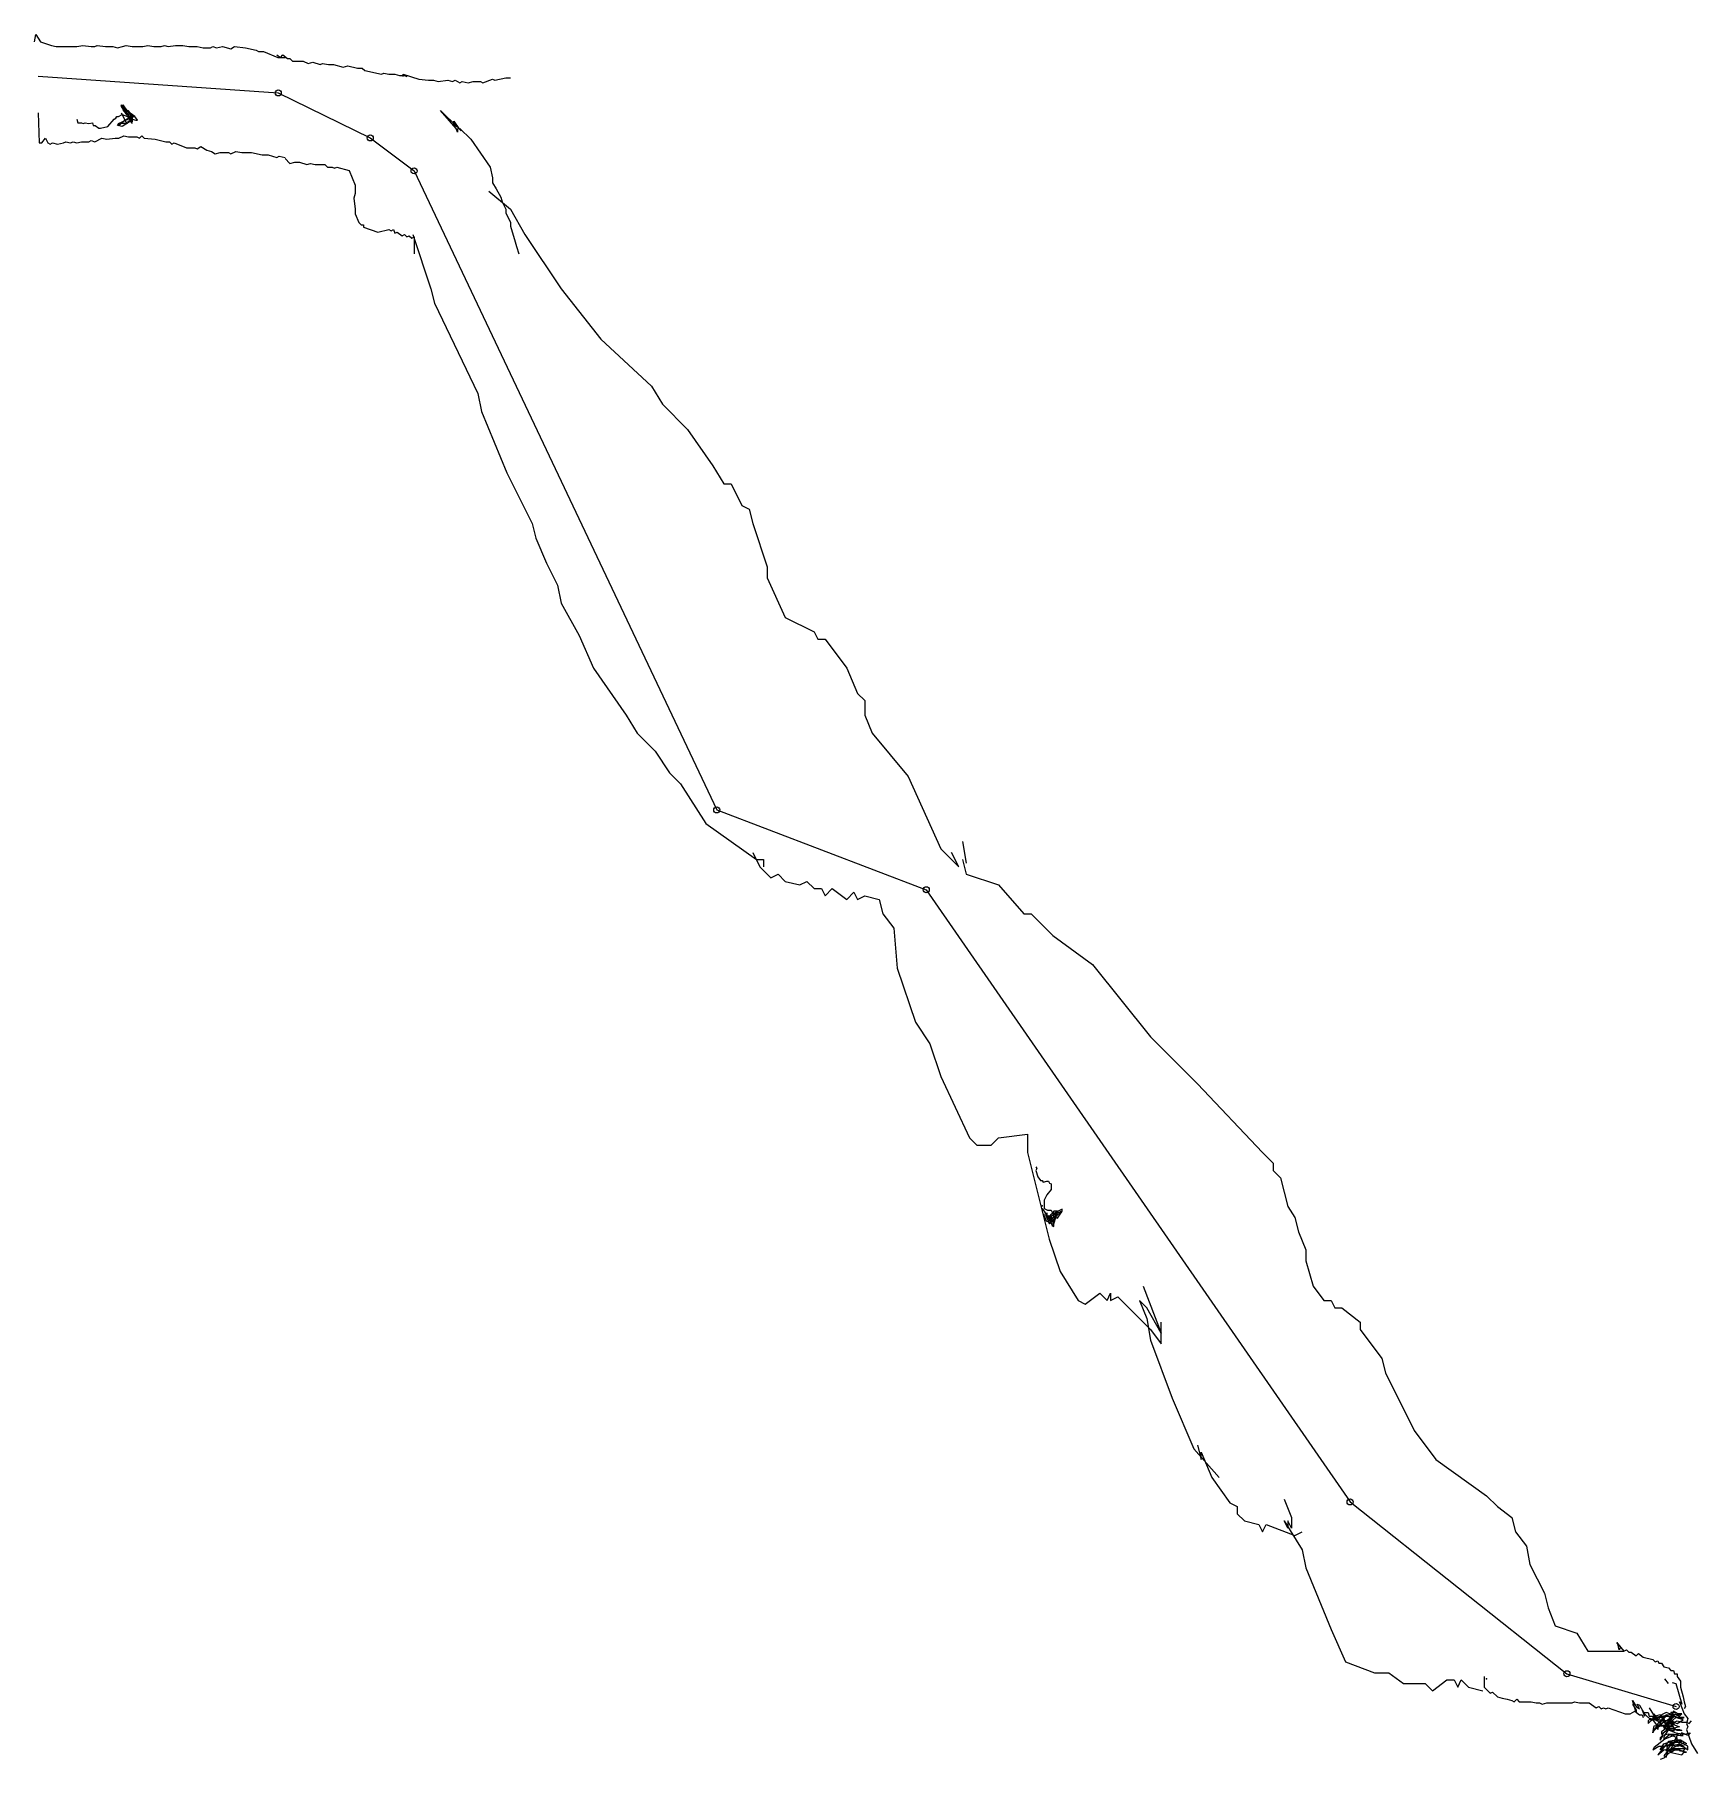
# Model space of a CAD drawing. Header units: millimetres. Extents: x -0.1 to 55.1, y -55.9 to 1.4.
import ezdxf

# ---------------------------------------------------------------- set-up
doc = ezdxf.new("R2010")
doc.units = ezdxf.units.MM

msp = doc.modelspace()

# ---------------------------------------------------------------- linework, layer by layer
at = {"layer": 'Shots', "color": 1}
for p, q in [((0, 0), (7.972, -0.562)), ((7.972, -0.562), (11.026, -2.054)), ((11.026, -2.054), (12.48, -3.148)), ((12.48, -3.148), (22.526, -24.368)), ((22.526, -24.368), (29.482, -27.02)), ((29.482, -27.02), (43.548, -47.348)), ((43.548, -47.348), (50.748, -53.052)), ((50.748, -53.052), (54.368, -54.14))]:
    msp.add_line(p, q, dxfattribs=at)
for centre in [(7.972, -0.562), (11.026, -2.054), (12.48, -3.148), (22.526, -24.368), (29.482, -27.02), (43.548, -47.348), (50.748, -53.052), (54.368, -54.14)]:
    msp.add_circle(centre, 0.1, dxfattribs=at)
at = {"layer": 'Sketch', "color": 0}
for points in [[(-0.12, 1.14), (-0.08, 1.38), (0.08, 1.14), (0.44, 1.02), (0.6, 0.98), (1.28, 0.98), (1.48, 1.02), (1.76, 0.98), (1.88, 0.98), (1.96, 1.02), (2.24, 0.98), (2.48, 0.98), (2.64, 0.94), (2.8, 0.98), (2.92, 1.02), (3.12, 0.98), (3.48, 0.98), (3.64, 1.02), (3.84, 0.98), (4.08, 0.98), (4.2, 1.02), (4.32, 0.98), (4.56, 1.02), (4.8, 1.02), (5, 0.98), (5.28, 0.98), (5.48, 0.94), (5.72, 0.94), (5.8, 0.98), (5.92, 0.94), (6.12, 0.98), (6.4, 0.9), (6.52, 0.98), (6.88, 0.94), (7.24, 0.86), (7.32, 0.82), (7.48, 0.82), (7.96, 0.62), (8.2, 0.62)], [(7.92, 0.7), (8.04, 0.62), (8.12, 0.7), (8.28, 0.58), (8.36, 0.58), (8.44, 0.5), (8.8, 0.5), (8.96, 0.42), (9.12, 0.46), (9.36, 0.38), (9.44, 0.42), (9.64, 0.38), (9.8, 0.38), (10.12, 0.3), (10.28, 0.34), (10.6, 0.26), (10.76, 0.26), (10.84, 0.18), (11.4, 0.06), (11.48, 0.1), (11.64, 0.06), (11.84, 0.06), (12, 0.02), (12.16, 0.02), (12.24, -0.02)], [(12.12, -0.02), (12.12, 0.06), (12.64, -0.1), (12.96, -0.14), (13.12, -0.14), (13.28, -0.18), (13.6, -0.14), (13.76, -0.18), (13.84, -0.14), (14, -0.22), (14.08, -0.18), (14.28, -0.22), (14.44, -0.18), (14.68, -0.18), (14.76, -0.22), (15.08, -0.1), (15.16, -0.14), (15.52, -0.06), (15.68, -0.06)], [(13.92, -1.74), (13.92, -1.74), (13.92, -1.86), (13.88, -1.74), (13.36, -1.14), (13.92, -1.7), (13.8, -1.62), (13.8, -1.5), (13.96, -1.74), (14.04, -1.82), (14, -1.74), (14.36, -2.1), (15, -3.02), (15.08, -3.38), (15.08, -3.54), (15.2, -3.74), (15.36, -4.02), (15.4, -4.18), (15.52, -4.42), (15.52, -4.54), (15.68, -4.86), (15.68, -4.98), (15.84, -5.5), (15.88, -5.66), (15.96, -5.9)], [(0, -1.22), (0.04, -2.22), (0.12, -2.22), (0.24, -2.06), (0.32, -2.22), (0.4, -2.26), (0.48, -2.22), (0.64, -2.26), (0.84, -2.22), (0.92, -2.18), (1.08, -2.22), (1.16, -2.18), (1.28, -2.22), (1.44, -2.18), (1.68, -2.18), (1.76, -2.14), (1.88, -2.18), (2.12, -2.06), (2.28, -2.1), (2.56, -2.06), (2.68, -2.06), (2.84, -1.98), (3, -2.02), (3.28, -2.02), (3.36, -2.06), (3.44, -1.98), (3.52, -2.06), (3.88, -2.1), (4.24, -2.18), (4.36, -2.18), (4.44, -2.26), (4.52, -2.22), (4.92, -2.38), (5.2, -2.38), (5.28, -2.42), (5.4, -2.34), (5.6, -2.46), (5.76, -2.5), (5.88, -2.58), (6.04, -2.54), (6.32, -2.54), (6.4, -2.58), (6.56, -2.5), (6.76, -2.54), (7.08, -2.54), (7.44, -2.62), (7.64, -2.62), (7.92, -2.7), (8, -2.66), (8.2, -2.7)], [(8.2, -2.74), (8.36, -2.9), (8.52, -2.86), (8.68, -2.86), (8.92, -2.94), (9.04, -2.9), (9.2, -2.94), (9.52, -2.94), (9.6, -3.02), (9.76, -3.02), (9.84, -3.06), (9.92, -3.02), (10.32, -3.14), (10.52, -3.62), (10.52, -3.9), (10.48, -4.06), (10.52, -4.42), (10.52, -4.58), (10.64, -4.86), (10.72, -4.94), (10.8, -4.94), (10.8, -5.02), (11.28, -5.18), (11.64, -5.1), (11.72, -5.14), (11.8, -5.1), (11.84, -5.22), (11.92, -5.18), (12.08, -5.3), (12.16, -5.26), (12.24, -5.34), (12.32, -5.3), (12.4, -5.38), (12.48, -5.34), (12.48, -5.9)], [(14.96, -3.82), (15.68, -4.42), (16.16, -5.26), (17.36, -7.06), (18.68, -8.74), (20.36, -10.3), (20.72, -10.9), (21.56, -11.74), (22.4, -12.94), (22.76, -13.54), (23, -13.54), (23.36, -14.26), (23.6, -14.38), (23.72, -14.86), (24.2, -16.3), (24.2, -16.66), (24.8, -17.98), (25.76, -18.46), (25.88, -18.7), (26.12, -18.7), (26.84, -19.66), (27.2, -20.5), (27.44, -20.74), (27.44, -21.22), (27.68, -21.82), (28.88, -23.26), (29.96, -25.66), (30.56, -26.26), (30.56, -26.26), (30.32, -25.78)], [(12.44, -5.26), (13.04, -7.06), (13.16, -7.54), (14.6, -10.54), (14.72, -11.14), (15.56, -13.18), (16.4, -14.86), (16.52, -15.34), (16.88, -16.18), (17.24, -16.9), (17.36, -17.5), (17.96, -18.58), (18.44, -19.66), (19.52, -21.22), (19.88, -21.82), (20.48, -22.42), (20.96, -23.14), (21.32, -23.5), (22.16, -24.82), (23.84, -26.02), (24.08, -26.02), (24.08, -26.26)], [(30.68, -25.42), (30.8, -26.14)], [(23.72, -25.78), (23.96, -26.26), (24.32, -26.62), (24.56, -26.5), (24.8, -26.74), (25.28, -26.86), (25.52, -26.74), (25.76, -26.98), (26, -26.98), (26.12, -27.22), (26.36, -26.98), (26.84, -27.34), (27.08, -27.1), (27.2, -27.34), (27.44, -27.22), (27.92, -27.34), (28.04, -27.82), (28.4, -28.3), (28.52, -29.62), (29.12, -31.42), (29.6, -32.14), (29.96, -33.22), (30.92, -35.26), (31.16, -35.5), (31.64, -35.5), (31.88, -35.26), (32.84, -35.14), (32.84, -35.74), (33.56, -38.62), (33.92, -39.7), (34.52, -40.66), (34.76, -40.78), (35.24, -40.42), (35.48, -40.66), (35.6, -40.42), (35.6, -40.66), (35.84, -40.54), (36.92, -41.62), (37.28, -42.1), (37.28, -41.38)], [(30.68, -26.02), (30.8, -26.5), (31.88, -26.86), (32.72, -27.82), (32.96, -27.82), (33.68, -28.54), (35, -29.5), (36.92, -31.9), (38.48, -33.46), (40.64, -35.74), (41, -36.1), (41, -36.34), (41.24, -36.58), (41.48, -37.54), (41.72, -37.9), (41.84, -38.38), (42.08, -38.98), (42.08, -39.34), (42.32, -40.18), (42.68, -40.66), (42.92, -40.66), (43.04, -40.9), (43.28, -40.9), (43.88, -41.38), (43.88, -41.62), (44.6, -42.58), (44.72, -43.06), (45.68, -44.98), (46.4, -45.94), (48.08, -47.14), (48.44, -47.5), (48.92, -47.86), (49.04, -48.34), (49.4, -48.82), (49.52, -49.42), (50, -50.38), (50.12, -50.86), (50.36, -51.46), (51.08, -51.7), (51.44, -52.3), (52.64, -52.3)], [(36.68, -40.18), (37.28, -41.74), (36.8, -40.9), (36.56, -40.66), (36.8, -41.26), (36.92, -41.98), (37.64, -43.9), (38.36, -45.58), (39.2, -46.54)], [(38.48, -45.46), (38.6, -45.94), (38.6, -45.7), (38.6, -45.7), (38.96, -46.54), (39.56, -47.38), (39.8, -47.5), (39.8, -47.74), (40.04, -47.98), (40.52, -48.1), (40.64, -48.34), (40.76, -48.1), (41.72, -48.46), (41.96, -48.34)], [(41.36, -47.26), (41.6, -47.86), (41.6, -48.22), (41.48, -47.98), (41.48, -48.22), (41.36, -47.98), (41.96, -48.94), (42.08, -49.54), (42.92, -51.58), (43.4, -52.66), (44.36, -53.02), (44.84, -53.02), (45.32, -53.38), (46.04, -53.38), (46.28, -53.62), (46.76, -53.26), (47, -53.26), (47.12, -53.5), (47.24, -53.26), (47.48, -53.5), (47.96, -53.62)], [(52.48, -52.14), (52.4, -52.02), (52.52, -52.18), (52.48, -52.26), (52.44, -52.06), (52.64, -52.3), (52.72, -52.26), (52.8, -52.34), (52.88, -52.34), (53.04, -52.46), (53.12, -52.38), (53.28, -52.5), (53.6, -52.58), (53.68, -52.66), (53.76, -52.62), (53.8, -52.7), (53.88, -52.7), (53.96, -52.82), (54.12, -52.86), (54.2, -52.94), (54.28, -52.94), (54.32, -53.06), (54.4, -53.06), (54.4, -53.14), (54.52, -53.3), (54.52, -53.5), (54.6, -53.82), (54.64, -53.98), (54.68, -54.14), (54.64, -54.22)], [(48, -53.14), (48, -53.5), (48.2, -53.7), (48.28, -53.66), (48.44, -53.82), (48.6, -53.86), (48.76, -53.9), (48.92, -53.94), (49, -53.98), (49.08, -53.9), (49.16, -53.98), (49.56, -53.98), (49.72, -54.02), (49.84, -54.02), (49.92, -54.06), (50.08, -54.02), (50.92, -54.02), (51, -53.98), (51.16, -54.02), (51.48, -54.02), (51.72, -54.18), (51.8, -54.14), (51.88, -54.22), (51.96, -54.18), (52.04, -54.22), (52.12, -54.18), (52.68, -54.38), (52.84, -54.38), (53, -54.3), (53.16, -54.42), (53.24, -54.42), (53.28, -54.5)], [(54.12, -53.38), (54, -53.22)], [(54.24, -53.34), (54.36, -53.38), (54.56, -54.06), (54.52, -53.98), (54.52, -54.06), (54.48, -53.98), (54.64, -54.38), (54.76, -54.54), (54.72, -54.7), (54.76, -54.82), (54.72, -54.9), (54.88, -55.38), (55.08, -55.7)], [(52.92, -54.06), (53.04, -54.26), (53.04, -54.34), (52.92, -53.94), (53.04, -54.14), (53.16, -54.22), (53.08, -54.06), (53.16, -54.1), (53.16, -54.1), (53.32, -54.38), (53.56, -54.62), (53.56, -54.54), (53.76, -54.82), (53.76, -54.9), (53.72, -54.74)]]:
    msp.add_lwpolyline(points, dxfattribs=at)
at = {"layer": 'Sketch', "color": 5}
for points in [[(2.76, -1.22), (2.91, -1.52), (2.97, -1.58), (3, -1.49), (3.06, -1.49), (3.12, -1.43), (3.24, -1.46), (3.3, -1.46), (3.21, -1.34), (3.09, -1.25), (3.03, -1.28), (3, -1.19), (2.94, -1.13), (3.12, -1.4), (3.12, -1.52), (3, -1.52), (2.94, -1.58), (2.76, -1.58), (2.64, -1.64), (2.67, -1.58), (3.18, -1.34), (3, -1.19), (2.94, -1.19), (2.76, -0.95), (2.76, -1.01), (2.91, -1.25), (3.03, -1.37), (3.06, -1.46), (3.12, -1.49), (3.03, -1.52), (2.79, -1.67), (2.67, -1.64), (2.85, -1.49), (3.09, -1.34), (3.15, -1.34), (3, -1.16), (2.94, -1.13), (2.82, -0.95), (2.79, -1.01), (2.82, -1.07), (2.82, -1.16), (2.91, -1.19), (3.12, -1.49)], [(1.29, -1.43), (1.32, -1.55), (1.44, -1.55), (1.5, -1.58), (1.56, -1.55), (1.68, -1.58), (1.8, -1.55), (1.83, -1.64), (1.89, -1.64), (2.01, -1.73), (2.07, -1.73), (2.31, -1.67), (2.52, -1.43), (2.58, -1.4), (2.61, -1.34), (2.67, -1.34), (2.79, -1.28), (2.97, -1.34), (3.12, -1.58)], [(33.12, -36.22), (33.15, -36.28), (33.12, -36.34), (33.18, -36.55), (33.27, -36.67), (33.33, -36.67), (33.36, -36.73), (33.48, -36.7), (33.54, -36.7), (33.57, -36.76), (33.63, -36.79), (33.63, -36.97), (33.48, -37.15), (33.39, -37.33), (33.39, -37.6), (33.51, -37.66), (33.63, -37.66), (33.66, -37.72), (33.78, -37.81), (33.78, -37.93), (33.72, -37.99), (33.69, -38.14), (33.69, -38.05), (33.57, -37.84)], [(33.33, -37.6), (33.57, -37.96), (33.66, -38.17), (33.72, -38.2), (33.72, -38.11), (33.78, -37.9), (33.84, -37.93), (33.99, -37.69), (33.99, -37.63), (33.75, -37.75), (33.69, -37.9), (33.63, -37.96), (33.63, -38.02), (33.54, -37.84), (33.54, -37.9), (33.6, -38.02), (33.6, -38.08), (33.87, -37.78), (33.93, -37.75), (33.96, -37.69), (33.96, -37.75), (33.9, -37.72), (33.75, -37.78), (33.63, -37.87), (33.63, -37.99), (33.57, -38.11), (33.45, -37.81), (33.48, -37.75), (33.48, -37.87), (33.57, -38.11), (33.63, -38.05), (33.63, -37.96), (33.81, -37.81), (33.84, -37.69), (33.72, -37.69), (33.66, -37.78), (33.6, -37.81), (33.6, -37.93), (33.54, -38.02), (33.48, -38.05), (33.39, -37.84), (33.39, -37.78)], [(33.39, -37.45), (33.39, -37.45)], [(53.24, -54.26), (53.32, -54.46), (53.32, -54.34), (53.32, -54.34), (53.44, -54.34), (53.48, -54.46), (53.56, -54.46), (53.64, -54.54), (53.72, -54.5), (53.76, -54.58), (53.92, -54.58), (54.08, -54.62), (54.24, -54.62), (54.32, -54.66), (54.4, -54.62), (54.56, -54.66), (54.72, -54.66), (54.8, -54.7), (54.88, -54.62)], [(53.48, -54.18), (53.68, -54.5), (53.68, -54.5), (53.6, -54.46), (54, -54.86), (54.08, -54.9), (54.16, -54.86), (54.32, -54.9), (54.48, -54.9), (54.56, -54.94), (54.4, -54.94), (54.28, -54.86), (54.2, -54.9), (54.12, -54.82), (53.88, -54.98), (53.88, -55.06), (54.08, -54.9), (54.36, -55.02), (54.64, -55.06), (54.84, -55.02), (54.76, -55.1), (54.56, -55.02), (54.48, -55.1), (54.4, -55.1), (54.28, -55.34), (54.2, -55.34), (54.2, -55.42), (54.44, -55.26), (54.56, -55.3), (54.32, -55.34), (54.16, -55.3), (54.16, -55.42), (54.08, -55.42), (54.04, -55.62), (54.2, -55.42), (54.4, -55.46), (54.56, -55.42), (54.64, -55.46), (54.56, -55.46), (54.44, -55.34), (54.32, -55.3), (54.16, -55.62), (54.08, -55.62), (53.96, -55.78), (54.04, -55.82), (54.12, -55.58), (54.48, -55.58), (54.6, -55.62), (54.68, -55.54), (54.76, -55.58), (54.76, -55.46), (54.52, -55.34), (54.32, -55.34), (53.92, -55.5), (53.84, -55.58), (53.96, -55.38), (54.2, -55.3), (54.32, -55.34), (54.4, -55.26), (54.4, -55.18), (54.12, -55.06), (53.92, -55.1), (53.84, -55.18), (53.84, -55.26), (53.92, -55.14), (53.92, -55.06), (54.12, -54.86), (54.2, -54.94), (54.32, -54.94), (54.28, -54.82), (54.16, -54.82), (53.96, -54.78), (53.76, -54.82), (53.64, -54.94), (53.76, -54.74), (54.16, -54.82), (54.24, -54.78), (54.08, -54.74), (53.96, -54.66), (53.64, -54.9), (53.6, -55.02), (53.64, -54.78), (53.84, -54.74), (54.08, -54.78), (54.32, -54.7), (54.04, -54.7), (53.96, -54.82), (54, -54.9), (54.04, -54.74), (54.12, -54.66), (54.28, -54.66), (54.4, -54.7), (54.6, -54.58), (54.36, -54.5), (54.28, -54.42), (54.16, -54.62), (54.16, -54.7), (54.28, -54.38), (54.52, -54.42), (54.32, -54.34), (54.2, -54.34), (54.2, -54.46), (54.12, -54.62), (54.24, -54.54), (54.28, -54.38), (54.48, -54.46), (54.56, -54.38), (54.56, -54.38), (54.44, -54.38), (54.28, -54.3), (54.16, -54.54), (54, -54.66), (54, -54.74), (54.16, -54.58), (54.2, -54.46), (54.28, -54.5), (54.16, -54.5), (54.04, -54.42), (53.76, -54.7), (53.72, -54.86), (53.8, -54.82), (53.88, -54.62), (54, -54.62), (53.96, -54.54), (53.84, -54.5), (53.76, -54.58), (53.6, -54.58), (53.52, -54.54), (53.44, -54.62), (53.44, -54.7), (53.64, -54.5), (53.84, -54.46), (53.96, -54.5), (54.04, -54.46), (53.92, -54.5), (53.84, -54.42), (53.68, -54.46), (53.64, -54.54), (53.72, -54.62), (53.76, -54.5), (54.08, -54.42), (54.24, -54.38), (54.32, -54.42), (54.16, -54.38), (54.04, -54.34), (53.88, -54.42), (53.92, -54.58), (54.04, -54.46), (54.32, -54.46), (54.56, -54.54), (54.64, -54.5), (54.36, -54.5), (53.96, -54.86), (54.08, -54.86), (54.12, -54.78), (54.2, -54.82), (54.28, -54.74), (54.48, -54.82), (54.12, -54.9), (53.96, -55.14), (53.96, -55.22), (54.16, -55.06), (54.32, -55.06), (54.52, -55.1), (54.6, -55.1), (54.48, -55.1), (54.4, -55.06), (54, -55.22), (53.64, -55.5), (53.6, -55.58), (53.8, -55.46), (54, -55.46), (54.56, -55.38), (54.64, -55.34), (54.72, -55.38), (54.52, -55.26), (54.36, -55.26), (54.12, -55.3), (53.76, -55.74), (53.96, -55.58), (54.24, -55.54), (54.72, -55.54), (54.44, -55.42), (54.24, -55.54), (54.16, -55.66), (54.36, -55.7), (54.56, -55.74), (54.64, -55.66), (54.72, -55.66), (54.52, -55.62), (54.44, -55.54), (54.12, -55.7), (53.96, -55.86), (53.84, -55.9)], [(53.68, -54.42), (53.72, -54.54), (53.64, -54.38)]]:
    msp.add_lwpolyline(points, dxfattribs=at)
msp.add_point((33.33, -37.51), dxfattribs=at)
at = {"layer": 'Sketch', "color": 0}
msp.add_point((48.08, -53.22), dxfattribs=at)

doc.saveas('drawing.dxf')
